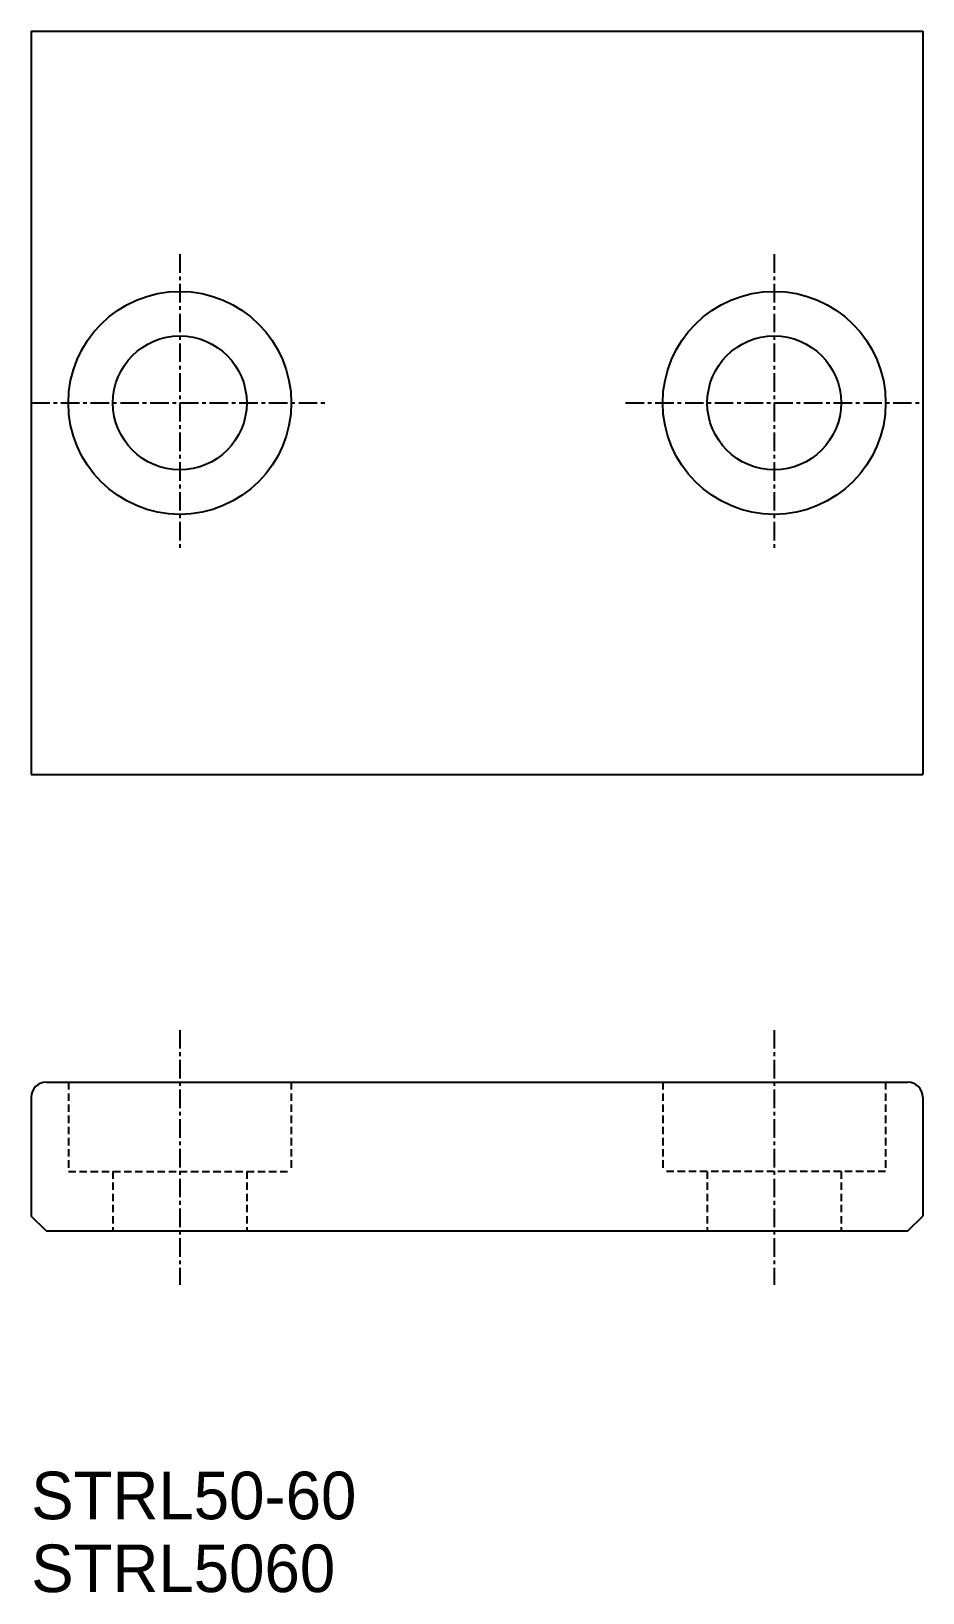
# Model space of a CAD drawing. Extents: x 10 to 70, y 10 to 115.
import ezdxf

# ---------------------------------------------------------------- set-up
doc = ezdxf.new("R2010")
doc.units = 0
doc.linetypes.add('CENTER', pattern=[2, 1.25, -0.25, 0.25, -0.25])
doc.linetypes.add('DASHED', pattern=[0.75, 0.5, -0.25])
doc.layers.get('0').update_dxf_attribs({"linetype": 'CONTINUOUS'})
doc.layers.add('CENTER', color=1, linetype='CENTER')

msp = doc.modelspace()

# ---------------------------------------------------------------- linework, layer by layer
at = {"color": 7, "linetype": 'CONTINUOUS'}
for p, q in [((10, 115), (70, 115)), ((10, 115), (10, 65)), ((70, 115), (70, 65)), ((10, 65), (70, 65)), ((11, 44.3), (69, 44.3)), ((10, 43.3), (10, 35.3)), ((70, 43.3), (70, 35.3)), ((11, 34.3), (10, 35.3)), ((69, 34.3), (70, 35.3)), ((11, 34.3), (69, 34.3))]:
    msp.add_line(p, q, dxfattribs=at)
at = {"color": 3, "linetype": 'DASHED'}
for p, q in [((12.5, 44.3), (12.5, 38.3)), ((27.5, 44.3), (27.5, 38.3)), ((52.5, 44.3), (52.5, 38.3)), ((67.5, 44.3), (67.5, 38.3)), ((12.5, 38.3), (27.5, 38.3)), ((15.5, 38.3), (15.5, 34.3)), ((24.5, 38.3), (24.5, 34.3)), ((67.5, 38.3), (52.5, 38.3)), ((55.5, 38.3), (55.5, 34.3)), ((64.5, 38.3), (64.5, 34.3))]:
    msp.add_line(p, q, dxfattribs=at)
at = {"color": 7, "linetype": 'CONTINUOUS'}
for centre, radius in [((20, 90), 7.5), ((60, 90), 7.5), ((20, 90), 4.5), ((60, 90), 4.5)]:
    msp.add_circle(centre, radius, dxfattribs=at)
for centre, start, end in [((11, 43.3), 90, 180), ((69, 43.3), 0, 90)]:
    msp.add_arc(centre, 1, start, end, dxfattribs=at)
at = {"layer": 'CENTER', "color": 1, "linetype": 'CENTER'}
for p, q in [((20, 100), (20, 80)), ((60, 100), (60, 80)), ((10, 90), (30, 90)), ((50, 90), (70, 90)), ((20, 47.81), (20, 30.67)), ((60, 47.81), (60, 30.67))]:
    msp.add_line(p, q, dxfattribs=at)

# ---------------------------------------------------------------- texts
at = {"color": 7, "linetype": 'CONTINUOUS'}
for s, p in [('STRL50-60', (10, 14.9)), ('STRL5060', (10, 10))]:
    msp.add_text(s, height=3.2, dxfattribs=at).set_placement(p)

doc.saveas('drawing.dxf')
